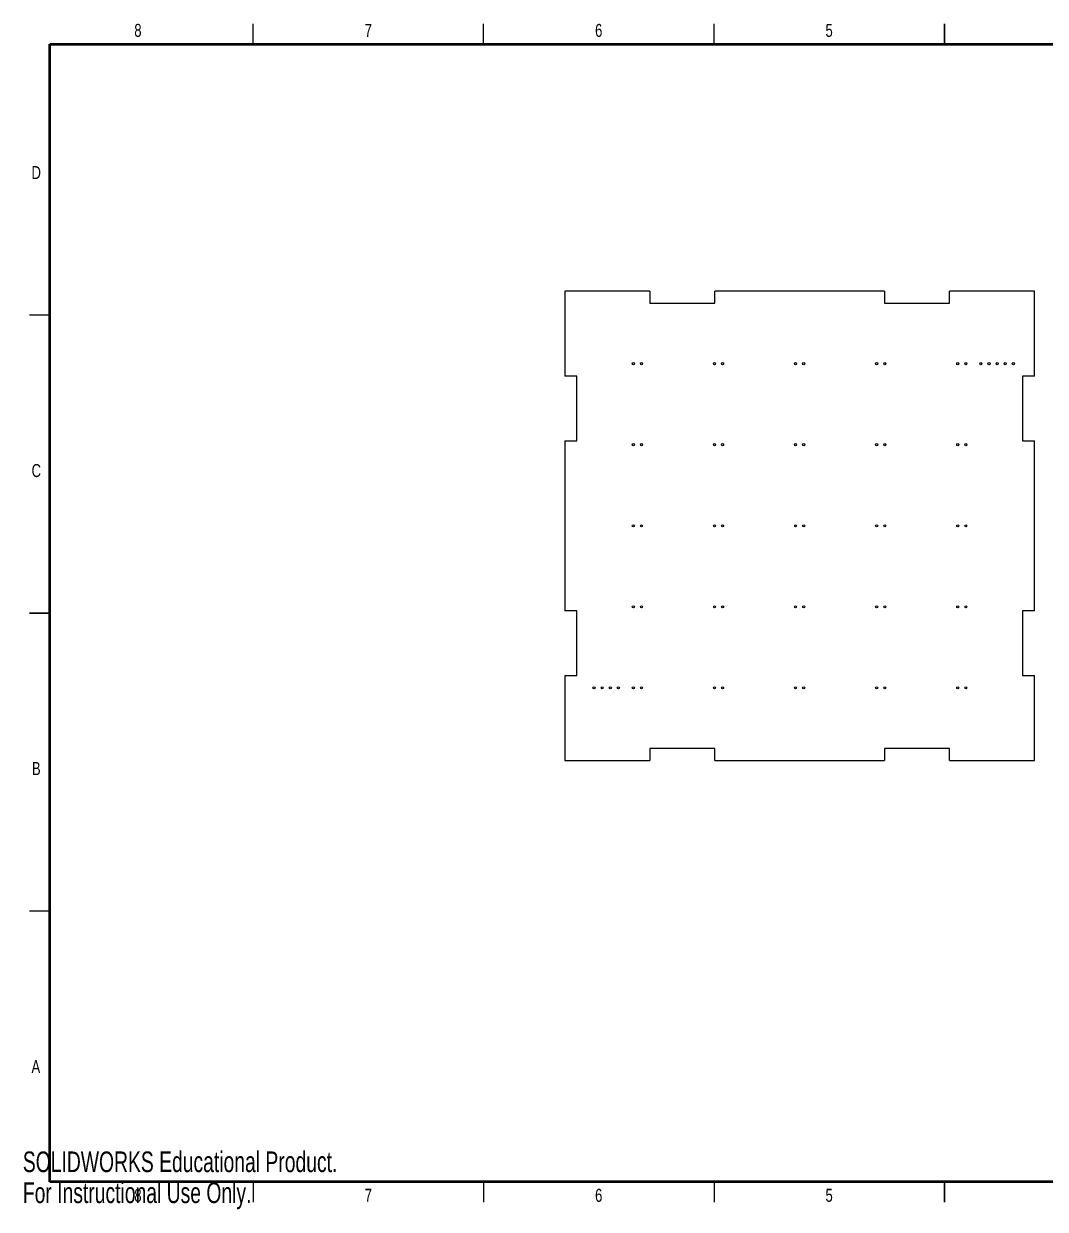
# Model space of a CAD drawing. Header units: inches. Extents: x 0 to 33.9, y 0 to 21.9.
# Drawn here: x 0.02 to 18.86, y 0 to 21.88 of the extents above; entities that cross this region are included whole.
import ezdxf

# ---------------------------------------------------------------- set-up
doc = ezdxf.new("R2010")
doc.units = ezdxf.units.IN
doc.header["$MEASUREMENT"] = 0
doc.styles.add('SLDTEXTSTYLE0', font='TXT', dxfattribs={"width": 0.75})
doc.styles.add('SLDTEXTSTYLE3', font='TXT', dxfattribs={"width": 0.7})

msp = doc.modelspace()

# ---------------------------------------------------------------- linework, layer by layer
at = {"color": 7, "linetype": 'Continuous', "lineweight": 25}
for p, q in [((4.25, 21.5), (4.25, 21.875)), ((8.5, 21.5), (8.5, 21.875)), ((12.75, 21.5), (12.75, 21.875)), ((17, 21.875), (17, 21.5)), ((17, 21.5), (17, 21.875)), ((9.998, 16.941), (9.998, 15.374)), ((11.565, 16.941), (9.998, 16.941)), ((11.565, 16.941), (11.565, 16.721)), ((12.762, 16.721), (12.762, 16.941)), ((15.896, 16.941), (12.762, 16.941)), ((15.896, 16.941), (15.896, 16.721)), ((17.093, 16.721), (17.093, 16.941)), ((18.66, 16.941), (17.093, 16.941)), ((18.66, 15.374), (18.66, 16.941)), ((11.565, 16.721), (12.762, 16.721)), ((15.896, 16.721), (17.093, 16.721)), ((0.5, 16.5), (0.125, 16.5)), ((10.219, 15.374), (9.998, 15.374)), ((10.219, 14.177), (10.219, 15.374)), ((18.66, 15.374), (18.439, 15.374)), ((18.439, 15.374), (18.439, 14.177)), ((9.998, 14.177), (10.219, 14.177)), ((9.998, 14.177), (9.998, 11.043)), ((18.439, 14.177), (18.66, 14.177)), ((18.66, 11.043), (18.66, 14.177)), ((0.125, 11), (0.5, 11)), ((0.5, 11), (0.125, 11)), ((10.219, 11.043), (9.998, 11.043)), ((10.219, 9.847), (10.219, 11.043)), ((18.66, 11.043), (18.439, 11.043)), ((18.439, 11.043), (18.439, 9.847)), ((9.998, 9.847), (10.219, 9.847)), ((9.998, 9.847), (9.998, 8.28)), ((18.439, 9.847), (18.66, 9.847)), ((18.66, 8.28), (18.66, 9.847)), ((12.762, 8.5), (11.565, 8.5)), ((11.565, 8.5), (11.565, 8.28)), ((12.762, 8.28), (12.762, 8.5)), ((17.093, 8.5), (15.896, 8.5)), ((15.896, 8.5), (15.896, 8.28)), ((17.093, 8.28), (17.093, 8.5)), ((9.998, 8.28), (11.565, 8.28)), ((12.762, 8.28), (15.896, 8.28)), ((17.093, 8.28), (18.66, 8.28)), ((0.5, 5.5), (0.125, 5.5)), ((4.25, 0.5), (4.25, 0.125)), ((8.5, 0.5), (8.5, 0.125)), ((12.75, 0.5), (12.75, 0.125)), ((17, 0.125), (17, 0.5)), ((17, 0.5), (17, 0.125))]:
    msp.add_line(p, q, dxfattribs=at)
at = {"color": 7, "linetype": 'Continuous', "lineweight": 50}
for p, q in [((0.5, 0.5), (0.5, 21.5)), ((0.5, 21.5), (33.5, 21.5)), ((33.5, 0.5), (0.5, 0.5))]:
    msp.add_line(p, q, dxfattribs=at)
at = {"color": 7, "linetype": 'Continuous', "lineweight": 25}
for centre in [(11.262, 15.602), (11.412, 15.602), (12.758, 15.602), (12.908, 15.602), (14.254, 15.602), (14.404, 15.602), (15.75, 15.602), (15.9, 15.602), (17.246, 15.602), (17.396, 15.602), (17.672, 15.602), (17.822, 15.602), (17.972, 15.602), (18.122, 15.602), (18.272, 15.602), (11.262, 14.106), (11.412, 14.106), (12.758, 14.106), (12.908, 14.106), (14.254, 14.106), (14.404, 14.106), (15.75, 14.106), (15.9, 14.106), (17.246, 14.106), (17.396, 14.106), (11.262, 12.61), (11.412, 12.61), (12.758, 12.61), (12.908, 12.61), (14.254, 12.61), (14.404, 12.61), (15.75, 12.61), (15.9, 12.61), (17.246, 12.61), (17.396, 12.61), (11.262, 11.114), (11.412, 11.114), (12.758, 11.114), (12.908, 11.114), (14.254, 11.114), (14.404, 11.114), (15.75, 11.114), (15.9, 11.114), (17.246, 11.114), (17.396, 11.114), (10.536, 9.618), (10.686, 9.618), (10.836, 9.618), (10.986, 9.618), (11.262, 9.618), (11.412, 9.618), (12.758, 9.618), (12.908, 9.618), (14.254, 9.618), (14.404, 9.618), (15.75, 9.618), (15.9, 9.618), (17.246, 9.618), (17.396, 9.618)]:
    msp.add_circle(centre, 0.0197, dxfattribs=at)

# ---------------------------------------------------------------- texts
at = {"color": 7, "linetype": 'Continuous', "lineweight": 0, "char_height": 0.24, "attachment_point": 2, "style": 'SLDTEXTSTYLE0'}
for s, insert in [('8', (2.123, 21.873)), ('7', (6.373, 21.873)), ('6', (10.623, 21.873)), ('5', (14.873, 21.873)), ('D', (0.247, 19.249)), ('C', (0.248, 13.749)), ('B', (0.248, 8.249)), ('A', (0.24, 2.749)), ('8', (2.123, 0.373)), ('7', (6.373, 0.373)), ('6', (10.623, 0.373)), ('5', (14.873, 0.373))]:
    msp.add_mtext(s, dxfattribs=dict(at, insert=insert))
at = {"color": 7, "linetype": 'Continuous', "char_height": 0.3806, "attachment_point": 1, "style": 'SLDTEXTSTYLE3'}
for s, insert in [('SOLIDWORKS Educational Product.', (0, 1.062)), ('For Instructional Use Only.', (0, 0.491))]:
    msp.add_mtext(s, dxfattribs=dict(at, insert=insert))

doc.saveas('drawing.dxf')
